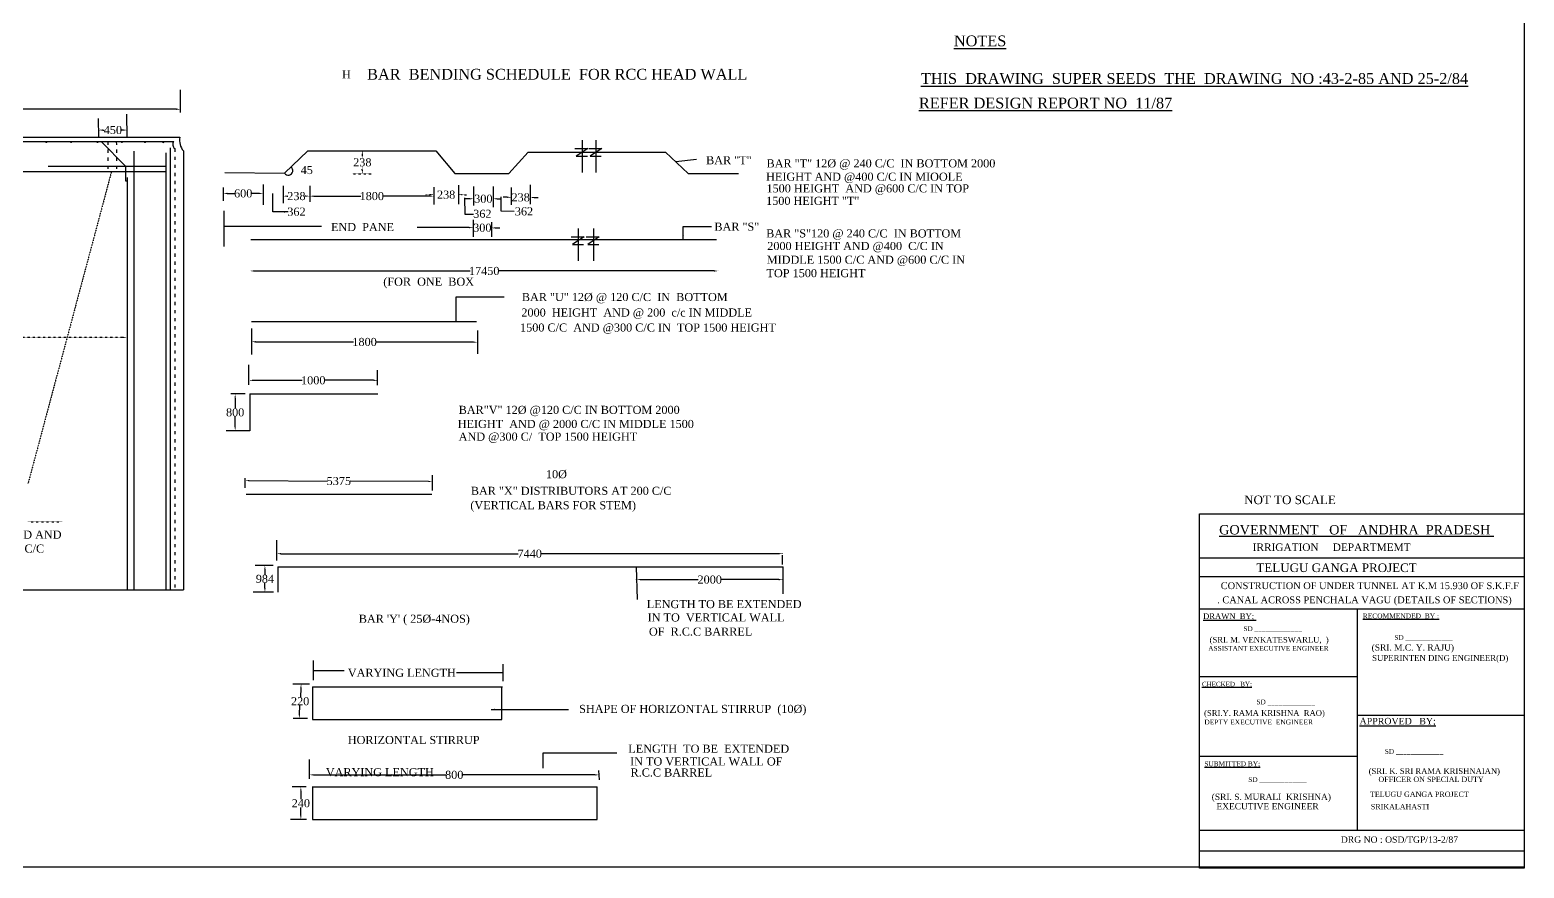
# Model space of a CAD drawing. Header units: millimetres. Extents: x 3362 to 91436, y -1719 to 61033.
# Drawn here: x 35908 to 91436, y -1719 to 29443 of the extents above; entities that cross this region are included whole.
import ezdxf

# ---------------------------------------------------------------- set-up
doc = ezdxf.new("R2010")
doc.units = ezdxf.units.MM
doc.header["$MEASUREMENT"] = 0
doc.linetypes.add('ACAD_ISO03W100', pattern=[30, 12, -18])
for name, color, linetype in [('DIM', 5, 'Continuous'), ('DWG.LINE', 10, 'Continuous'), ('HATCH', 2, 'Continuous'), ('TEXT', 7, 'Continuous')]:
    doc.layers.add(name, color=color, linetype=linetype)
doc.layers.add('DO LINE', color=3, linetype='Continuous', plot=False)
doc.layers.add('TITLE', color=7, linetype='Continuous', lineweight=30)
doc.styles.get("Standard").update_dxf_attribs({"font": 'TIMES.TTF', "height": 300})
doc.dimstyles.get("Standard").update_dxf_attribs({"dimtxt": 300, "dimasz": 150, "dimexe": 0.18, "dimexo": 0.0625, "dimgap": 0.09, "dimtad": 0, "dimtih": 1, "dimtoh": 1, "dimdec": 0, "dimzin": 0, "dimdsep": 46, "dimtxsty": 'Standard', "dimcen": 300, "dimclre": 256, "dimclrt": 4, "dimadec": 0, "dimazin": 0, "dimtfac": 1, "dimtdec": 0, "dimtofl": 0, "dimtmove": 0, "dimatfit": 3, "dimfxl": 5, "dimfxlon": 1, "dimtolj": 1, "dimtzin": 0, "dimarcsym": 0})

# ---------------------------------------------------------------- blocks, each defined once
blk = doc.blocks.new('*D30')
at = {"layer": 'Defpoints', "color": 0, "ltscale": 0.2}
for p in [(5962, 26494), (41506, 26492), (41506, 26492)]:
    blk.add_point(p, dxfattribs=at)
at = {"layer": 'DIM', "lineweight": -2, "ltscale": 0.2}
for p, q in [((5962, 26494), (5962, 26492)), ((41506, 26492), (41506, 26492))]:
    blk.add_line(p, q, dxfattribs=at)
at = {"layer": 'DIM', "color": 0, "lineweight": -2, "ltscale": 0.2}
for p, q in [((6112, 26492), (23214, 26492)), ((41356, 26492), (24254, 26492))]:
    blk.add_line(p, q, dxfattribs=at)
at = {"layer": 'DIM', "color": 0, "ltscale": 0.2}
for points in [[(6112, 26517), (6112, 26467), (5962, 26492)], [(41356, 26517), (41356, 26467), (41506, 26492)]]:
    blk.add_solid(points, dxfattribs=at)
at = {"layer": 'DIM', "color": 4, "ltscale": 0.2, "insert": (23734, 26492), "char_height": 300, "attachment_point": 5}
blk.add_mtext('\\A1;17500', dxfattribs=at)
blk = doc.blocks.new('*D39')
at = {"layer": 'Defpoints', "color": 0, "linetype": 'ACAD_ISO03W100', "ltscale": 0.2}
for p in [(29994, 17986), (39518, 18010), (39518, 18010)]:
    blk.add_point(p, dxfattribs=at)
at = {"layer": 'DIM', "lineweight": -2, "ltscale": 0.2}
blk.add_line((29994, 18006), (29994, 18011), dxfattribs=at)
at = {"layer": 'DIM', "color": 0, "linetype": 'ACAD_ISO03W100', "lineweight": -2, "ltscale": 0.2}
for p, q in [((30144, 18010), (34330, 18010)), ((39368, 18010), (35183, 18010))]:
    blk.add_line(p, q, dxfattribs=at)
at = {"layer": 'DIM', "linetype": 'ACAD_ISO03W100', "lineweight": -2, "ltscale": 0.2}
blk.add_line((39518, 18010), (39518, 18011), dxfattribs=at)
at = {"layer": 'DIM', "color": 0, "linetype": 'ACAD_ISO03W100', "ltscale": 0.2}
for points in [[(30144, 18036), (30144, 17986), (29994, 18010)], [(39368, 18036), (39368, 17986), (39518, 18010)]]:
    blk.add_solid(points, dxfattribs=at)
at = {"layer": 'DIM', "color": 4, "linetype": 'ACAD_ISO03W100', "ltscale": 0.2, "insert": (34756, 18010), "char_height": 300, "attachment_point": 5}
blk.add_mtext('\\A1;3000', dxfattribs=at)
blk = doc.blocks.new('*D40')
at = {"layer": 'Defpoints', "color": 0, "linetype": 'ACAD_ISO03W100', "ltscale": 0.2}
for p in [(48246, 24948), (48262, 24948), (48239, 24088)]:
    blk.add_point(p, dxfattribs=at)
at = {"layer": 'DIM', "linetype": 'ACAD_ISO03W100', "lineweight": -2, "ltscale": 0.2}
blk.add_line((48257, 24948), (48262, 24948), dxfattribs=at)
at = {"layer": 'DIM', "color": 0, "linetype": 'ACAD_ISO03W100', "lineweight": -2, "ltscale": 0.2}
for p, q in [((48262, 24798), (48262, 24671)), ((48262, 24238), (48262, 24366))]:
    blk.add_line(p, q, dxfattribs=at)
at = {"layer": 'DIM', "lineweight": -2, "ltscale": 0.2}
blk.add_line((48257, 24088), (48262, 24088), dxfattribs=at)
at = {"layer": 'DIM', "color": 0, "linetype": 'ACAD_ISO03W100', "ltscale": 0.2}
for points in [[(48237, 24798), (48287, 24798), (48262, 24948)], [(48237, 24238), (48287, 24238), (48262, 24088)]]:
    blk.add_solid(points, dxfattribs=at)
at = {"layer": 'DIM', "color": 4, "linetype": 'ACAD_ISO03W100', "ltscale": 0.2, "insert": (48262, 24519), "char_height": 300, "attachment_point": 5}
blk.add_mtext('\\A1;238', dxfattribs=at)
blk = doc.blocks.new('*D41')
at = {"layer": 'Defpoints', "color": 0, "ltscale": 0.2}
for p in [(45319, 23270), (46306, 23293), (46306, 23262)]:
    blk.add_point(p, dxfattribs=at)
at = {"layer": 'DIM', "lineweight": -2, "ltscale": 0.2}
for p, q in [((45319, 23267), (45319, 23262)), ((46306, 23267), (46306, 23262))]:
    blk.add_line(p, q, dxfattribs=at)
at = {"layer": 'DIM', "color": 0, "lineweight": -2, "ltscale": 0.2}
for p, q in [((45469, 23262), (45498, 23262)), ((46156, 23262), (46127, 23262))]:
    blk.add_line(p, q, dxfattribs=at)
at = {"layer": 'DIM', "color": 0, "ltscale": 0.2}
for points in [[(45469, 23287), (45469, 23237), (45319, 23262)], [(46156, 23287), (46156, 23237), (46306, 23262)]]:
    blk.add_solid(points, dxfattribs=at)
at = {"layer": 'DIM', "color": 4, "ltscale": 0.2, "insert": (45812, 23262), "char_height": 300, "attachment_point": 5}
blk.add_mtext('\\A1;238', dxfattribs=at)
blk = doc.blocks.new('*D42')
at = {"layer": 'Defpoints', "color": 0, "ltscale": 0.2}
for p in [(43091.5, 23347), (44580, 23362.5), (44580, 23362.5)]:
    blk.add_point(p, dxfattribs=at)
at = {"layer": 'DIM', "lineweight": -2, "ltscale": 0.2}
for p, q in [((43091.5, 23357.5), (43091.5, 23362.68)), ((44580, 23362.5), (44580, 23362.68))]:
    blk.add_line(p, q, dxfattribs=at)
at = {"layer": 'DIM', "color": 0, "lineweight": -2, "ltscale": 0.2}
for p, q in [((43241.5, 23362.5), (43520.84385, 23362.5)), ((44430, 23362.5), (44150.65615, 23362.5))]:
    blk.add_line(p, q, dxfattribs=at)
at = {"layer": 'DIM', "color": 0, "ltscale": 0.2}
for points in [[(43241.5, 23387.5), (43241.5, 23337.5), (43091.5, 23362.5)], [(44430, 23387.5), (44430, 23337.5), (44580, 23362.5)]]:
    blk.add_solid(points, dxfattribs=at)
at = {"layer": 'DIM', "color": 4, "ltscale": 0.2, "insert": (43835.75, 23362.5), "char_height": 300, "attachment_point": 5}
blk.add_mtext('\\A1;600', dxfattribs=at)
blk = doc.blocks.new('*D43')
at = {"layer": 'Defpoints', "color": 0, "ltscale": 0.2}
for p in [(46306, 23262), (50922, 23262), (50922, 23262)]:
    blk.add_point(p, dxfattribs=at)
at = {"layer": 'DIM', "lineweight": -2, "ltscale": 0.2}
for p, q in [((46306, 23262), (46306, 23261)), ((50922, 23262), (50922, 23262))]:
    blk.add_line(p, q, dxfattribs=at)
at = {"layer": 'DIM', "color": 0, "lineweight": -2, "ltscale": 0.2}
for p, q in [((46456, 23262), (48205, 23262)), ((50772, 23262), (49023, 23262))]:
    blk.add_line(p, q, dxfattribs=at)
at = {"layer": 'DIM', "color": 0, "ltscale": 0.2}
for points in [[(46456, 23286), (46456, 23236), (46306, 23262)], [(50772, 23286), (50772, 23236), (50922, 23262)]]:
    blk.add_solid(points, dxfattribs=at)
at = {"layer": 'DIM', "color": 4, "ltscale": 0.2, "insert": (48614, 23262), "char_height": 300, "attachment_point": 5}
blk.add_mtext('\\A1;1800', dxfattribs=at)
blk = doc.blocks.new('*D44')
at = {"layer": 'Defpoints', "color": 0, "linetype": 'ACAD_ISO03W100', "ltscale": 0.2}
for p in [(50922.5, 23261.5), (51831, 23316), (51831, 23246)]:
    blk.add_point(p, dxfattribs=at)
at = {"layer": 'DIM', "color": 0, "linetype": 'ACAD_ISO03W100', "lineweight": -2, "ltscale": 0.2}
for p, q in [((50772.5, 23316), (50622.5, 23316)), ((51981, 23316), (52131, 23316))]:
    blk.add_line(p, q, dxfattribs=at)
at = {"layer": 'DIM', "lineweight": -2, "ltscale": 0.2}
blk.add_line((50922.5, 23311), (50922.5, 23316.18), dxfattribs=at)
at = {"layer": 'DIM', "linetype": 'ACAD_ISO03W100', "lineweight": -2, "ltscale": 0.2}
blk.add_line((51831, 23311), (51831, 23316.18), dxfattribs=at)
at = {"layer": 'DIM', "color": 0, "linetype": 'ACAD_ISO03W100', "ltscale": 0.2}
for points in [[(50772.5, 23341), (50772.5, 23291), (50922.5, 23316)], [(51981, 23341), (51981, 23291), (51831, 23316)]]:
    blk.add_solid(points, dxfattribs=at)
at = {"layer": 'DIM', "color": 4, "linetype": 'ACAD_ISO03W100', "ltscale": 0.2, "insert": (51376.75, 23316), "char_height": 300, "attachment_point": 5}
blk.add_mtext('\\A1;238', dxfattribs=at)
blk = doc.blocks.new('*D45')
at = {"layer": 'Defpoints', "color": 0, "ltscale": 0.2}
for p in [(52396, 23164), (53122, 23164), (53122, 23164)]:
    blk.add_point(p, dxfattribs=at)
at = {"layer": 'DIM', "color": 0, "lineweight": -2, "ltscale": 0.2}
for p, q in [((52246, 23164), (52096, 23164)), ((53272, 23164), (53422, 23164))]:
    blk.add_line(p, q, dxfattribs=at)
at = {"layer": 'DIM', "lineweight": -2, "ltscale": 0.2}
for p, q in [((52396, 23164), (52396, 23164.18)), ((53122, 23164), (53122, 23164.18))]:
    blk.add_line(p, q, dxfattribs=at)
at = {"layer": 'DIM', "color": 0, "ltscale": 0.2}
for points in [[(52246, 23189), (52246, 23139), (52396, 23164)], [(53272, 23189), (53272, 23139), (53122, 23164)]]:
    blk.add_solid(points, dxfattribs=at)
at = {"layer": 'DIM', "color": 4, "ltscale": 0.2, "insert": (52759, 23164), "char_height": 300, "attachment_point": 5}
blk.add_mtext('\\A1;300', dxfattribs=at)
blk = doc.blocks.new('*D46')
at = {"layer": 'Defpoints', "color": 0, "ltscale": 0.2}
for p in [(53794, 23205), (54496, 23212), (54496, 23198)]:
    blk.add_point(p, dxfattribs=at)
at = {"layer": 'DIM', "color": 0, "lineweight": -2, "ltscale": 0.2}
for p, q in [((53644, 23220), (53494, 23222)), ((54646, 23211), (54796, 23209))]:
    blk.add_line(p, q, dxfattribs=at)
at = {"layer": 'DIM', "lineweight": -2, "ltscale": 0.2}
for p, q in [((53794, 23214), (53794, 23219)), ((54496, 23207), (54496, 23212))]:
    blk.add_line(p, q, dxfattribs=at)
at = {"layer": 'DIM', "color": 0, "ltscale": 0.2}
for points in [[(53644, 23245), (53644, 23195), (53794, 23219)], [(54646, 23236), (54645, 23186), (54496, 23212)]]:
    blk.add_solid(points, dxfattribs=at)
at = {"layer": 'DIM', "color": 4, "ltscale": 0.2, "insert": (54145, 23215), "char_height": 300, "attachment_point": 5}
blk.add_mtext('\\A1;238', dxfattribs=at)
blk = doc.blocks.new('*D47')
at = {"layer": 'Defpoints', "color": 0, "ltscale": 0.2}
for p in [(52377, 22081), (53066, 22081), (53066, 22073)]:
    blk.add_point(p, dxfattribs=at)
at = {"layer": 'DIM', "color": 0, "lineweight": -2, "ltscale": 0.2}
for p, q in [((52227, 22092), (52077, 22094)), ((53216, 22080), (53366, 22078))]:
    blk.add_line(p, q, dxfattribs=at)
at = {"layer": 'DIM', "lineweight": -2, "ltscale": 0.2}
for p, q in [((52377, 22085), (52377, 22090)), ((53066, 22076), (53066, 22082))]:
    blk.add_line(p, q, dxfattribs=at)
at = {"layer": 'DIM', "color": 0, "ltscale": 0.2}
for points in [[(52227, 22117), (52226, 22067), (52377, 22090)], [(53216, 22105), (53216, 22055), (53066, 22081)]]:
    blk.add_solid(points, dxfattribs=at)
at = {"layer": 'DIM', "color": 4, "ltscale": 0.2, "insert": (52721, 22086), "char_height": 300, "attachment_point": 5}
blk.add_mtext('\\A1;300', dxfattribs=at)
blk = doc.blocks.new('*D48')
at = {"layer": 'Defpoints', "color": 0, "ltscale": 0.2}
for p in [(44096, 20720), (61486, 20720), (61486, 20480)]:
    blk.add_point(p, dxfattribs=at)
at = {"layer": 'DIM', "lineweight": -2, "ltscale": 0.2}
for p, q in [((44096, 20485), (44096, 20480)), ((61486, 20485), (61486, 20480))]:
    blk.add_line(p, q, dxfattribs=at)
at = {"layer": 'DIM', "color": 0, "lineweight": -2, "ltscale": 0.2}
for p, q in [((44246, 20480), (52271, 20480)), ((61336, 20480), (53311, 20480))]:
    blk.add_line(p, q, dxfattribs=at)
at = {"layer": 'DIM', "color": 0, "ltscale": 0.2}
for points in [[(44246, 20505), (44246, 20455), (44096, 20480)], [(61336, 20505), (61336, 20455), (61486, 20480)]]:
    blk.add_solid(points, dxfattribs=at)
at = {"layer": 'DIM', "color": 4, "ltscale": 0.2, "insert": (52791, 20480), "char_height": 300, "attachment_point": 5}
blk.add_mtext('\\A1;17450', dxfattribs=at)
blk = doc.blocks.new('*D49')
at = {"layer": 'Defpoints', "color": 0, "ltscale": 0.2}
for p in [(44148, 17952), (52545, 17935), (52545, 17832)]:
    blk.add_point(p, dxfattribs=at)
at = {"layer": 'DIM', "lineweight": -2, "ltscale": 0.2}
for p, q in [((44148, 17854), (44148, 17849)), ((52545, 17837), (52545, 17831))]:
    blk.add_line(p, q, dxfattribs=at)
at = {"layer": 'DIM', "color": 0, "lineweight": -2, "ltscale": 0.2}
for p, q in [((44298, 17849), (47937, 17841)), ((52395, 17832), (48755, 17839))]:
    blk.add_line(p, q, dxfattribs=at)
at = {"layer": 'DIM', "color": 0, "ltscale": 0.2}
for points in [[(44298, 17874), (44298, 17824), (44148, 17849)], [(52395, 17857), (52395, 17807), (52545, 17832)]]:
    blk.add_solid(points, dxfattribs=at)
at = {"layer": 'DIM', "color": 4, "ltscale": 0.2, "insert": (48346, 17840), "char_height": 300, "attachment_point": 5}
blk.add_mtext('\\A1;1800', dxfattribs=at)
blk = doc.blocks.new('*D50')
at = {"layer": 'Defpoints', "color": 0, "ltscale": 0.2}
for p in [(44048, 16398), (48831, 16415), (48831, 16398)]:
    blk.add_point(p, dxfattribs=at)
at = {"layer": 'DIM', "lineweight": -2, "ltscale": 0.2}
for p, q in [((44048, 16410), (44048, 16415)), ((48831, 16410), (48831, 16415))]:
    blk.add_line(p, q, dxfattribs=at)
at = {"layer": 'DIM', "color": 0, "lineweight": -2, "ltscale": 0.2}
for p, q in [((44198, 16415), (46030, 16415)), ((48681, 16415), (46848, 16415))]:
    blk.add_line(p, q, dxfattribs=at)
at = {"layer": 'DIM', "color": 0, "ltscale": 0.2}
for points in [[(44198, 16440), (44198, 16390), (44048, 16415)], [(48681, 16440), (48681, 16390), (48831, 16415)]]:
    blk.add_solid(points, dxfattribs=at)
at = {"layer": 'DIM', "color": 4, "ltscale": 0.2, "insert": (46439, 16415), "char_height": 300, "attachment_point": 5}
blk.add_mtext('\\A1;1000', dxfattribs=at)
blk = doc.blocks.new('*D52')
at = {"layer": 'Defpoints', "color": 0, "ltscale": 0.2}
for p in [(45085, 9942), (63878, 9970), (63878, 9942)]:
    blk.add_point(p, dxfattribs=at)
at = {"layer": 'DIM', "lineweight": -2, "ltscale": 0.2}
for p, q in [((45085, 9966), (45085, 9971)), ((63878, 9966), (63878, 9971))]:
    blk.add_line(p, q, dxfattribs=at)
at = {"layer": 'DIM', "color": 0, "lineweight": -2, "ltscale": 0.2}
for p, q in [((45235, 9970), (54055, 9970)), ((63728, 9970), (54909, 9970))]:
    blk.add_line(p, q, dxfattribs=at)
at = {"layer": 'DIM', "color": 0, "ltscale": 0.2}
for points in [[(45235, 9996), (45235, 9946), (45085, 9970)], [(63728, 9996), (63728, 9946), (63878, 9970)]]:
    blk.add_solid(points, dxfattribs=at)
at = {"layer": 'DIM', "color": 4, "ltscale": 0.2, "insert": (54482, 9970), "char_height": 300, "attachment_point": 5}
blk.add_mtext('\\A1;7440', dxfattribs=at)
blk = doc.blocks.new('*D53')
at = {"layer": 'Defpoints', "color": 0, "ltscale": 0.2}
for p in [(44642, 9526), (44646, 9526), (44646, 8542)]:
    blk.add_point(p, dxfattribs=at)
at = {"layer": 'DIM', "lineweight": -2, "ltscale": 0.2}
for p, q in [((44646, 9526), (44642, 9526)), ((44646, 8542), (44642, 8542))]:
    blk.add_line(p, q, dxfattribs=at)
at = {"layer": 'DIM', "color": 0, "lineweight": -2, "ltscale": 0.2}
for p, q in [((44642, 9376), (44642, 9187)), ((44642, 8692), (44642, 8881))]:
    blk.add_line(p, q, dxfattribs=at)
at = {"layer": 'DIM', "color": 0, "ltscale": 0.2}
for points in [[(44617, 9376), (44667, 9376), (44642, 9526)], [(44617, 8692), (44667, 8692), (44642, 8542)]]:
    blk.add_solid(points, dxfattribs=at)
at = {"layer": 'DIM', "color": 4, "ltscale": 0.2, "insert": (44642, 9034), "char_height": 300, "attachment_point": 5}
blk.add_mtext('\\A1;984', dxfattribs=at)
blk = doc.blocks.new('*D54')
at = {"layer": 'Defpoints', "color": 0, "ltscale": 0.2}
for p in [(45988, 5125), (46005, 5124), (45933, 3842)]:
    blk.add_point(p, dxfattribs=at)
at = {"layer": 'DIM', "lineweight": -2, "ltscale": 0.2}
for p, q in [((45993, 5125), (45987, 5125)), ((45920, 3843), (45915, 3843))]:
    blk.add_line(p, q, dxfattribs=at)
at = {"layer": 'DIM', "color": 0, "lineweight": -2, "ltscale": 0.2}
for p, q in [((45979, 4975), (45960, 4637)), ((45924, 3993), (45943, 4331))]:
    blk.add_line(p, q, dxfattribs=at)
at = {"layer": 'DIM', "color": 0, "ltscale": 0.2}
for points in [[(45954, 4977), (46004, 4974), (45988, 5125)], [(45899, 3994), (45948, 3991), (45915, 3843)]]:
    blk.add_solid(points, dxfattribs=at)
at = {"layer": 'DIM', "color": 4, "ltscale": 0.2, "insert": (45951, 4484), "char_height": 300, "attachment_point": 5}
blk.add_mtext('\\A1;220', dxfattribs=at)
blk = doc.blocks.new('*D55')
at = {"layer": 'Defpoints', "color": 0, "ltscale": 0.2}
for p in [(45978, 1302), (45978, 1302), (45978, 84)]:
    blk.add_point(p, dxfattribs=at)
at = {"layer": 'DIM', "lineweight": -2, "ltscale": 0.2}
for p, q in [((45978, 1302), (45978, 1302)), ((45978, 84), (45978, 84))]:
    blk.add_line(p, q, dxfattribs=at)
at = {"layer": 'DIM', "color": 0, "lineweight": -2, "ltscale": 0.2}
for p, q in [((45978, 1152), (45978, 846)), ((45978, 234), (45978, 540))]:
    blk.add_line(p, q, dxfattribs=at)
at = {"layer": 'DIM', "color": 0, "ltscale": 0.2}
for points in [[(45953, 1152), (46003, 1152), (45978, 1302)], [(45953, 234), (46003, 234), (45978, 84)]]:
    blk.add_solid(points, dxfattribs=at)
at = {"layer": 'DIM', "color": 4, "ltscale": 0.2, "insert": (45978, 693), "char_height": 300, "attachment_point": 5}
blk.add_mtext('\\A1;240', dxfattribs=at)
blk = doc.blocks.new('*D56')
at = {"layer": 'Defpoints', "color": 0, "ltscale": 0.2}
for p in [(43783, 15906), (43536, 14540), (43711, 14540)]:
    blk.add_point(p, dxfattribs=at)
at = {"layer": 'DIM', "lineweight": -2, "ltscale": 0.2}
for p, q in [((43542, 15906), (43536, 15906)), ((43542, 14540), (43536, 14540))]:
    blk.add_line(p, q, dxfattribs=at)
at = {"layer": 'DIM', "color": 0, "lineweight": -2, "ltscale": 0.2}
for p, q in [((43536, 15756), (43536, 15376)), ((43536, 14690), (43536, 15070))]:
    blk.add_line(p, q, dxfattribs=at)
at = {"layer": 'DIM', "color": 0, "ltscale": 0.2}
for points in [[(43512, 15756), (43562, 15756), (43536, 15906)], [(43512, 14690), (43562, 14690), (43536, 14540)]]:
    blk.add_solid(points, dxfattribs=at)
at = {"layer": 'DIM', "color": 4, "ltscale": 0.2, "insert": (43536, 15223), "char_height": 300, "attachment_point": 5}
blk.add_mtext('\\A1;800', dxfattribs=at)
blk = doc.blocks.new('*D57')
at = {"layer": 'Defpoints', "color": 0, "ltscale": 0.2}
for p in [(63887, 9006), (63887, 8983), (58456, 8867)]:
    blk.add_point(p, dxfattribs=at)
at = {"layer": 'DIM', "lineweight": -2, "ltscale": 0.2}
for p, q in [((58456, 9001), (58456, 9006)), ((63887, 9001), (63887, 9006))]:
    blk.add_line(p, q, dxfattribs=at)
at = {"layer": 'DIM', "color": 0, "lineweight": -2, "ltscale": 0.2}
for p, q in [((58606, 9006), (60741, 9006)), ((63737, 9006), (61602, 9006))]:
    blk.add_line(p, q, dxfattribs=at)
at = {"layer": 'DIM', "color": 0, "ltscale": 0.2}
for points in [[(58606, 9031), (58606, 8981), (58456, 9006)], [(63737, 9031), (63737, 8981), (63887, 9006)]]:
    blk.add_solid(points, dxfattribs=at)
at = {"layer": 'DIM', "color": 4, "ltscale": 0.2, "insert": (61171, 9006), "char_height": 300, "attachment_point": 5}
blk.add_mtext('\\A1;2000', dxfattribs=at)
blk = doc.blocks.new('*D58')
at = {"layer": 'Defpoints', "color": 0, "ltscale": 0.2}
for p in [(46299, 1916), (57057, 1874), (57057, 1748)]:
    blk.add_point(p, dxfattribs=at)
at = {"layer": 'DIM', "lineweight": -2, "ltscale": 0.2}
for p, q in [((46299, 1753), (46299, 1748)), ((57057, 1753), (57057, 1748))]:
    blk.add_line(p, q, dxfattribs=at)
at = {"layer": 'DIM', "color": 0, "lineweight": -2, "ltscale": 0.2}
for p, q in [((46449, 1748), (51367, 1748)), ((56907, 1748), (51989, 1748))]:
    blk.add_line(p, q, dxfattribs=at)
at = {"layer": 'DIM', "color": 0, "ltscale": 0.2}
for points in [[(46449, 1773), (46449, 1723), (46299, 1748)], [(56907, 1773), (56907, 1723), (57057, 1748)]]:
    blk.add_solid(points, dxfattribs=at)
at = {"layer": 'DIM', "color": 4, "ltscale": 0.2, "insert": (51678, 1748), "char_height": 300, "attachment_point": 5}
blk.add_mtext('\\A1;800', dxfattribs=at)
blk = doc.blocks.new('*D59')
at = {"layer": 'Defpoints', "color": 0, "ltscale": 0.2}
for p in [(38465, 25679), (39521, 25718), (39521, 25718)]:
    blk.add_point(p, dxfattribs=at)
at = {"layer": 'DIM', "lineweight": -2, "ltscale": 0.2}
for p, q in [((38465, 25713), (38465, 25718)), ((39521, 25718), (39521, 25718))]:
    blk.add_line(p, q, dxfattribs=at)
at = {"layer": 'DIM', "color": 0, "lineweight": -2, "ltscale": 0.2}
for p, q in [((38615, 25718), (38672, 25718)), ((39371, 25718), (39314, 25718))]:
    blk.add_line(p, q, dxfattribs=at)
at = {"layer": 'DIM', "color": 0, "ltscale": 0.2}
for points in [[(38615, 25743), (38615, 25693), (38465, 25718)], [(39371, 25743), (39371, 25693), (39521, 25718)]]:
    blk.add_solid(points, dxfattribs=at)
at = {"layer": 'DIM', "color": 4, "ltscale": 0.2, "insert": (38993, 25718), "char_height": 300, "attachment_point": 5}
blk.add_mtext('\\A1;450', dxfattribs=at)
blk = doc.blocks.new('*D60')
at = {"layer": 'Defpoints', "color": 0, "ltscale": 0.2}
for p in [(43911, 12518), (50864, 12486), (50865, 12653)]:
    blk.add_point(p, dxfattribs=at)
at = {"layer": 'DIM', "lineweight": -2, "ltscale": 0.2}
for p, q in [((43911, 12681), (43911, 12687)), ((50865, 12648), (50865, 12654))]:
    blk.add_line(p, q, dxfattribs=at)
at = {"layer": 'DIM', "color": 0, "lineweight": -2, "ltscale": 0.2}
for p, q in [((44061, 12686), (46970, 12672)), ((50715, 12654), (47806, 12668))]:
    blk.add_line(p, q, dxfattribs=at)
at = {"layer": 'DIM', "color": 0, "ltscale": 0.2}
for points in [[(44061, 12711), (44061, 12661), (43911, 12686)], [(50715, 12679), (50715, 12629), (50865, 12653)]]:
    blk.add_solid(points, dxfattribs=at)
at = {"layer": 'DIM', "color": 4, "ltscale": 0.2, "insert": (47388, 12670), "char_height": 300, "attachment_point": 5}
blk.add_mtext('\\A1;5375', dxfattribs=at)

msp = doc.modelspace()

# ---------------------------------------------------------------- linework, layer by layer
at = {"layer": 'DIM', "ltscale": 0.2}
for p, q in [((54495.5, 23685), (54495.5, 22959.5)), ((58432.5, 9485.5), (58478.5, 8264)), ((63887, 9485.5), (63887, 8472.5)), ((46430.5, 5629.5), (47589.5, 5629.5)), ((53481.5, 5542.5), (51756, 5542.5))]:
    msp.add_line(p, q, dxfattribs=at)
for points in [[(41506.5, 26373.5), (41506.5, 27215.5)], [(38469.5, 25453.6), (38457, 26143)], [(39525.5, 25453.6), (39512.5, 26310.5)], [(43091.5, 23587.5), (43091.5, 23091.5)], [(44580, 23696), (44580, 22934.5)], [(45319, 23648), (45319, 23003)], [(46306, 23648), (46306, 23046.5)], [(50922.5, 23592), (50922.5, 22953)], [(51831, 23666.5), (51831, 22965.5)], [(52396, 23623), (52396, 22916)], [(53122, 23623), (53122, 22854)], [(53794, 23586), (53794, 22934.5)], [(43116.5, 22710), (43116.5, 21387)], [(52376.5, 22379.5), (52376.5, 21750.5)], [(53066, 22298.5), (53066, 21754.5)], [(43116.5, 22143.5), (46745, 22143.5)], [(52076.6, 22093.7), (50295, 22093.7)], [(44148, 18336.5), (44148, 17380.5)], [(52545, 18269.5), (52545, 17397.5)], [(44047.5, 16252.5), (44047.5, 16990.5)], [(48831, 16235.5), (48831, 16789)], [(43911.5, 15906.5), (43374, 15906.5)], [(44079, 14539.5), (43206.5, 14539.5)], [(43910.5, 12421.5), (43910.5, 12779)], [(50864.5, 12323.5), (50864.5, 12883)], [(45085, 9723), (45085, 10475)], [(44943.5, 9525.5), (44283.5, 9525.5)], [(63878.5, 9569), (63878.5, 9909.5)], [(44966.5, 8542), (44202.5, 8542)], [(46430.5, 6000.5), (46430.5, 5274.5)], [(53481.5, 5866), (53481.5, 5234.5)], [(46300, 5124), (45675, 5124)], [(46225.5, 3842), (45693.5, 3842)], [(46299, 1596), (46299, 2318)], [(57071, 1569.5), (57054.5, 1916.5)], [(46176, 1302.5), (45650.5, 1302.5)], [(46185.5, 83.5), (45595.5, 83.5)]]:
    msp.add_lwpolyline(points, dxfattribs=at)
at = {"layer": 'DIM', "linetype": 'ACAD_ISO03W100', "ltscale": 0.2}
for points in [[(38943, 24182), (35835.5, 12566.5)], [(47904, 24088.5), (48597, 24088.5)], [(35835.5, 11150), (37108, 11150)]]:
    msp.add_lwpolyline(points, dxfattribs=at)
at = {"layer": 'DO LINE', "linetype": 'ACAD_ISO03W100', "ltscale": 10}
for points in [[(38804.5, 25293.5), (38810, 24182)], [(39120, 25293.5), (39125.5, 24182)], [(41290.5, 25029), (41293.5, 8630.5)]]:
    msp.add_lwpolyline(points, dxfattribs=at)
at = {"layer": 'DWG.LINE', "ltscale": 0.2}
for p, q in [((46404.5, 1308.5), (46404.5, 83.5)), ((56994.5, 83.5), (56994.5, 1308.5)), ((46404.5, 83.5), (56994.5, 83.5))]:
    msp.add_line(p, q, dxfattribs=at)
for points in [[(5961, 25453.6), (41483.4, 25453.6)], [(5961, 25293.5), (41256.5, 25293.5)], [(38563, 25293.5), (39460, 24380), (39460, 23829.5), (39518.5, 23828)], [(41118, 25052), (41118, 8630.4)], [(56164.5, 25038.8), (56647.5, 25038.8), (56302.5, 24809.3), (56214.5, 24752.8), (56625.5, 24748.8)], [(56429, 25337.3), (56429, 24143.3)], [(56676.5, 25038.8), (57159.5, 25038.8), (56814.5, 24809.3), (56726.5, 24752.8), (57137.5, 24748.8)], [(56941, 25337.3), (56941, 24143.3)], [(39774.5, 24935.5), (39774.5, 8630.3)], [(40955, 24873.5), (40955, 8630.4)], [(41615, 24943.5), (41615, 8630.5)], [(43157, 24145), (45376, 24117), (46236, 24948.5), (50993, 24948.5), (51700.5, 24103.5), (53703, 24103.5), (54424, 24893.5), (59533, 24893.5), (60365, 24103.5), (62237.5, 24103.5)], [(5961, 24182), (40955, 24182)], [(36582, 24380), (40955, 24380)], [(39518.5, 23950.5), (39518.5, 8630.2)], [(56023.5, 21754.3), (56506.5, 21754.3), (56161.5, 21524.8), (56073.5, 21468.3), (56484.5, 21464.3)], [(56288, 22052.8), (56288, 20858.8)], [(56586, 21754.3), (57069, 21754.3), (56724, 21524.8), (56636, 21468.3), (57047, 21464.3)], [(56850.5, 22052.8), (56850.5, 20858.8)], [(44119.5, 21651.5), (61422, 21651.5)], [(44148, 18596), (52509, 18596)], [(44086.5, 15906.5), (44079, 14539.5)], [(44086.5, 15906.5), (48842.5, 15906.5)], [(43945, 12177), (50846, 12177)], [(45124, 9485.5), (63905, 9485.5)], [(45124, 9485.5), (45124, 8542)], [(5962, 8683.5), (24230, 8629.5), (25326, 8629.5), (25474.5, 9290), (25676.5, 8239), (25879, 8629.5), (33575, 8629.5), (33858, 9114.5), (33952.5, 8063.5), (34249, 8629.5), (41615, 8630.5)], [(46407, 5024.5), (53476.5, 5024.5)], [(46407, 5024.5), (46407, 3809), (53441.5, 3809), (53441.5, 5024.5)], [(46393.5, 1308.5), (56994.5, 1308.5)]]:
    msp.add_lwpolyline(points, dxfattribs=at)
for centre, radius, start, end in [((41404.9, 25178.1), 188, 142.14397, 232.5058), ((42064.5, 25331.5), 593.8, 168.12933, 220.79645), ((45513.2, 24209.3), 165.4, 213.94031, 54.12913)]:
    msp.add_arc(centre, radius, start, end, dxfattribs=at)
at = {"layer": 'HATCH', "ltscale": 0.2, "const_width": 30.5}
for points in [[(36500.2, 25270.8, 1), (36545.8, 25270.8, 1)], [(37417.2, 25270.8, 1), (37462.8, 25270.8, 1)], [(38397.8, 25270.8, 1), (38443.2, 25270.8, 1)], [(39303.8, 25270.8, 1), (39349.2, 25270.8, 1)], [(40163.8, 25270.8, 1), (40209.2, 25270.8, 1)], [(40839.8, 25268.8, 1), (40885.3, 25268.8, 1)]]:
    msp.add_lwpolyline(points, format="xyb", close=True, dxfattribs=at)
at = {"layer": 'TEXT', "lineweight": 30, "ltscale": 0.2}
msp.add_lwpolyline([(3362.5, 61033), (91435.7, 61033), (91435.7, -1686.4), (3362.5, -1686.4)], close=True, dxfattribs=at)
at = {"layer": 'TITLE', "lineweight": 30}
for p, q in [((79367.7, -1718.9), (79367.7, 11448.1)), ((79367.7, 9821.1), (91435.7, 9821.1)), ((79367.7, 9126.6), (91435.7, 9126.6)), ((79367.7, 7919.9), (91435.7, 7919.9)), ((79367.7, -304.1), (91435.7, -304.1)), ((79367.7, -1071.9), (91435.7, -1071.9))]:
    msp.add_line(p, q, dxfattribs=at)
at = {"layer": 'TITLE'}
for p, q in [((91435.7, 11448.1), (91435.7, -1718.9)), ((79367.7, 5406.6), (85237.2, 5406.6)), ((79367.7, 2445.5), (85237.2, 2445.5)), ((91435.7, -1718.9), (79367.7, -1718.9))]:
    msp.add_line(p, q, dxfattribs=at)
at = {"layer": 'TITLE', "lineweight": 30}
for points in [[(79367.7, 11448.1), (91435.7, 11448.1)], [(85237.2, 7919.9), (85237.2, -304.1)]]:
    msp.add_lwpolyline(points, dxfattribs=at)
at = {"layer": 'TITLE'}
msp.add_lwpolyline([(85237.2, 3971.4), (91435.7, 3971.4)], dxfattribs=at)

# ---------------------------------------------------------------- texts
at = {"layer": 'TEXT', "linetype": 'ACAD_ISO03W100', "ltscale": 0.2, "attachment_point": 1}
for s, insert, char_height, width in [('{\\H1.333x;\\LNOTES} ', (70246.9, 29233.1), 300, 363.936), ('H ', (47506.1, 27941.1), 300, 363.936), ('BAR  BENDING SCHEDULE  FOR RCC HEAD WALL', (48440.6, 27993.1), 400, 17732.166), ('{\\H1.333x;\\LTHIS  DRAWING  SUPER SEEDS  THE  DRAWING  NO :43-2-85 AND 25-2/84}', (69020.4, 27835.1), 300, 25314.385), ('{\\H1.333x;\\LREFER DESIGN REPORT NO  11/87} ', (68945.9, 26922.1), 300, 22849.013), ('BAR "T"', (61037.1, 24746.6), 300, 9418.426), ('BAR "T" 12%%C @ 240 C/C  IN BOTTOM 2000', (63283.6, 24630.6), 300, 9418.426), ('45', (45971.6, 24382.6), 300, 363.936), ('HEIGHT AND @400 C/C IN MIOOLE', (63267.6, 24134.6), 300, 12568.279), ('1500 HEIGHT  AND @600 C/C IN TOP', (63279.6, 23701.1), 300, 8534.001), ('362 ', (45475.1, 22834.6), 300, 363.936), ('362 ', (53929.1, 22846.1), 300, 363.936), ('1500 HEIGHT "T"', (63267.1, 23237.1), 300, 3797.712), ('END  PANE ', (47097.1, 22263.1), 300, 3047.64), ('362', (52382.6, 22755.6), 300, 363.936), ('BAR "S"', (61345.1, 22276.1), 300, 9418.426), ('BAR "S"120 @ 240 C/C  IN BOTTOM', (63269.6, 22026.6), 300, 9418.426), ('2000 HEIGHT AND @400  C/C IN ', (63309.6, 21558.6), 300, 9418.426), ('TOP 1500 HEIGHT', (63282.6, 20549.6), 300, 9418.426), ('MIDDLE 1500 C/C AND @600 C/C IN', (63292.6, 21049.6), 300, 9418.426), ('(FOR  ONE  BOX ', (49040.1, 20232.6), 300, 5907.936), ('BAR "U" 12%%C @ 120 C/C  IN  BOTTOM', (54191.6, 19661.6), 300, 9418.426), ('2000  HEIGHT  AND @ 200  c/c IN MIDDLE', (54172.6, 19086.1), 300, 9418.426), ('1500 C/C  AND @300 C/C IN  TOP 1500 HEIGHT', (54123.6, 18527.1), 300, 9418.426), ('BAR"V" 12%%C @120 C/C IN BOTTOM 2000', (51842.6, 15467.1), 300, 9418.426), ('HEIGHT  AND @ 2000 C/C IN MIDDLE 1500', (51808.1, 14943.1), 300, 9418.426), ('AND @300 C/  TOP 1500 HEIGHT ', (51842.6, 14472.1), 300, 9418.426), ('10%%C ', (55085.6, 13076.6), 300, 9418.426), ('BAR "X" DISTRIBUTORS AT 200 C/C', (52294.6, 12458.1), 300, 9418.426), ('(VERTICAL BARS FOR STEM)', (52275.6, 11922.6), 300, 9418.426), ('WEEP HOLES SPACED AND', (31331.6, 10828.1), 300, 7367.963), ('STA BGERE AT 1000 C/C ', (31403.2, 10309.7), 300, 8750.162), ('LENGTH TO BE EXTENDED', (58833.1, 8246.6), 300, 9418.426), ("BAR 'Y' ( 25%%C-4NOS)", (48130.1, 7702.1), 300, 9418.426), ('IN TO  VERTICAL WALL', (58865.1, 7750.6), 300, 9418.426), ('OF  R.C.C BARREL', (58913.1, 7223.1), 300, 9418.426), ('VARYING LENGTH', (47722.6, 5693.1), 300, 9418.426), ('SHAPE OF HORIZONTAL STIRRUP  (10%%C)', (56318.6, 4351.1), 300, 9418.426), ('HORIZONTAL STIRRUP', (47722.6, 3195.1), 300, 9418.426), ('LENGTH  TO BE  EXTENDED', (58146.1, 2872.1), 300, 9418.426), ('IN TO VERTICAL WALL OF ', (58212.6, 2397.1), 300, 9418.426), ('VARYING LENGTH', (46905.1, 1998.6), 300, 9418.426), ('R.C.C BARREL ', (58230.1, 1986.6), 300, 9418.426)]:
    msp.add_mtext(s, dxfattribs=dict(at, insert=insert, char_height=char_height, width=width))
at = {"layer": 'TITLE'}
for s, height, p in [('NOT TO SCALE', 319.719, (81031.9, 11812)), ('IRRIGATION     DEPARTMEMT ', 277.931, (81350.6, 10072.6)), ('TELUGU GANGA PROJECT', 319.719, (81488.4, 9287.5)), ('CONSTRUCTION OF UNDER TUNNEL AT K.M 15.930 OF S.K.F.F', 254.707, (80161.7, 8652.8)), ('%%UDRAWN  BY; ', 211.115, (79506.3, 7540.5)), ('SD _____________', 176.852, (81005.3, 7092.8)), ('%%URECOMMENDED  BY :', 181.174, (85437.4, 7566.5)), ('(SRI. M. VENKATESWARLU,  )', 212.256, (79748.6, 6664.3)), ('SD _____________', 176.852, (86613.1, 6766.8)), ('ASSISTANT EXECUTIVE ENGINEER', 177.567, (79698, 6362.5)), ('(SRI. M.C. Y. RAJU)', 231.609, (85770.5, 6369.3)), ('SUPERINTEN DING ENGINEER(D)', 216.169, (85787.6, 5984.4)), ('%%UCHECKED   BY;', 170.517, (79463.4, 5036.6)), ('SD _____________', 176.852, (81490, 4371.7)), ('(SRI.Y. RAMA KRISHNA  RAO)', 212.256, (79541.9, 3941.2)), ('DEPTY EXECUTIVE  ENGINEER', 181.427, (79551.3, 3620.8)), ('%%UAPPROVED   BY;', 243.594, (85321.3, 3624.4)), ('%%USUBMITTED BY;', 177.567, (79552.9, 2070.1)), ('SD _____________', 176.852, (86259.3, 2527.5)), ('(SRI. K. SRI RAMA KRISHNAIAN)', 212.256, (85659.4, 1782.6)), ('OFFICER ON SPECIAL DUTY', 194.875, (86022.9, 1484.1)), ('SD _____________', 176.852, (81187, 1482.8)), ('TELUGU GANGA PROJECT', 194.875, (85707.9, 929)), ('(SRI. S. MURALI  KRISHNA)', 231.609, (79826.7, 816.5)), ('EXECUTIVE ENGINEER ', 231.609, (80002.6, 464.7)), ('SRIKALAHASTI', 194.875, (85740.1, 467.8)), ('DRG NO : OSD/TGP/13-2/87', 237.726, (84623.2, -776.7))]:
    msp.add_text(s, height=height, dxfattribs=at).set_placement(p)
at = {"layer": 'TITLE', "lineweight": 30}
for s, height, p in [('%%UGOVERNMENT   OF   ANDHRA  PRADESH ', 349.152, (80104.4, 10685.9)), ('. CANAL ACROSS PENCHALA VAGU (DETAILS OF SECTIONS)', 254.707, (80030.1, 8126.7))]:
    msp.add_text(s, height=height, dxfattribs=at).set_placement(p)

# ---------------------------------------------------------------- dimensions: what is measured, and where the dimension line sits
at = {"layer": 'DIM', "ltscale": 0.2}
for base, p1, p2, text, picture, middle in [((41506.5, 26492), (5962, 26494), (41506.5, 26492), '17500', '*D30', (23734.2, 26492)), ((39521.5, 25718.2), (38465.4, 25679.2), (39521.5, 25717.7), '450', '*D59', (38993.5, 25718.2)), ((44580, 23362.5), (43091.5, 23347), (44580, 23362.5), '600', '*D42', (43835.8, 23362.5)), ((46306, 23262), (45319, 23269.5), (46306, 23293), '238', '*D41', (45812.5, 23262)), ((50922.5, 23261.5), (46306, 23262), (50922.5, 23261.5), '1800', '*D43', (48614.2, 23261.5)), ((53122, 23164), (52396, 23164), (53122, 23164), '300', '*D45', (52759, 23164)), ((61486, 20480), (44096.5, 20719.5), (61486, 20719.5), '17450', '*D48', (52791.2, 20480)), ((63887, 9006), (58455.8, 8867), (63887, 8983), '2000', '*D57', (61171.4, 9006)), ((57056.5, 1748), (46299, 1915.5), (57056.5, 1873.7), '800', '*D58', (51677.8, 1748))]:
    dim = msp.add_linear_dim(base=base, p1=p1, p2=p2, text=text, dimstyle='Standard', dxfattribs=at)
    dim.commit()
    dim.dimension.update_dxf_attribs({"geometry": picture, "text_midpoint": middle})
at = {"layer": 'DIM', "linetype": 'ACAD_ISO03W100', "ltscale": 0.2}
dim = msp.add_linear_dim(base=(48262, 24948.5), p1=(48239, 24088.5), p2=(48246.5, 24948.5), angle=90, text='238', dimstyle='Standard', dxfattribs=at)
dim.commit()
dim.dimension.update_dxf_attribs({"geometry": '*D40', "text_midpoint": (48262, 24518.5)})
for base, p1, p2, text, picture, middle in [((51831, 23316), (50922.5, 23261.5), (51831, 23246), '238', '*D44', (51376.8, 23316)), ((39518.5, 18010.5), (29994.5, 17985.5), (39518.5, 18010.5), '3000', '*D39', (34756.5, 18010.5))]:
    dim = msp.add_linear_dim(base=base, p1=p1, p2=p2, text=text, dimstyle='Standard', dxfattribs=at)
    dim.commit()
    dim.dimension.update_dxf_attribs({"geometry": picture, "text_midpoint": middle})
at = {"layer": 'DIM', "ltscale": 0.2}
for p1, p2, distance, text, picture, middle in [((53794, 23205), (54495.5, 23198), 14, '238', '*D46', (54144.9, 23215.5)), ((52376.5, 22081.5), (53066, 22073), 8.5, '300', '*D47', (52721.4, 22085.7)), ((44148, 17952.5), (52545, 17935), -103.5, '1800', '*D49', (48346.3, 17840.3)), ((44047.5, 16397.5), (48831, 16397.5), 17.5, '1000', '*D50', (46439.2, 16415)), ((43910.5, 12518.5), (50864.5, 12485.5), 167.9, '5375', '*D60', (47388.3, 12669.9)), ((45085, 9942.5), (63878.5, 9942.5), 28, '7440', '*D52', (54481.8, 9970.5)), ((45933, 3842), (46005.5, 5124), 18, '220', '*D54', (45951.3, 4484))]:
    dim = msp.add_aligned_dim(p1=p1, p2=p2, distance=distance, text=text, dimstyle='Standard', dxfattribs=at)
    dim.commit()
    dim.dimension.update_dxf_attribs({"geometry": picture, "text_midpoint": middle})
for base, p1, p2, text, picture, middle in [((43536.5, 14539.5), (43783, 15906.5), (43711, 14539.5), '800', '*D56', (43536.5, 15223)), ((45978, 1302.5), (45978, 83.5), (45978, 1302.5), '240', '*D55', (45978, 693))]:
    dim = msp.add_linear_dim(base=base, p1=p1, p2=p2, angle=90, text=text, dimstyle='Standard', dxfattribs=at)
    dim.commit()
    dim.dimension.update_dxf_attribs({"geometry": picture, "text_midpoint": middle})
dim = msp.add_aligned_dim(p1=(44646.5, 8542), p2=(44646.5, 9525.5), distance=4.5, dimstyle='Standard', dxfattribs=at)
dim.commit()
dim.dimension.update_dxf_attribs({"geometry": '*D53', "text_midpoint": (44642, 9033.75)})

# ---------------------------------------------------------------- leaders
for points in [[(60683.5, 24629.5), (59908.6, 24536.9)], [(45506, 22673.5), (44932.5, 22673.5), (44932.5, 23363.5)], [(52055.5, 23203.5), (52071, 22588), (52389.5, 22593)], [(53413.5, 23234.5), (53407.5, 22717), (53899.5, 22701)], [(60185.5, 21651.5), (60185.5, 22138.5), (61232, 22138.5)], [(51744.5, 18606), (51744.5, 19515.5), (53538.5, 19515.5)], [(53048.5, 4184), (55928.5, 4184)], [(54982, 1991), (54982, 2564), (57722.5, 2564)]]:
    msp.add_leader(points, dimstyle='Standard', override={"dimgap": 0.09, "dimtad": 0}, dxfattribs=at)

doc.saveas('drawing.dxf')
